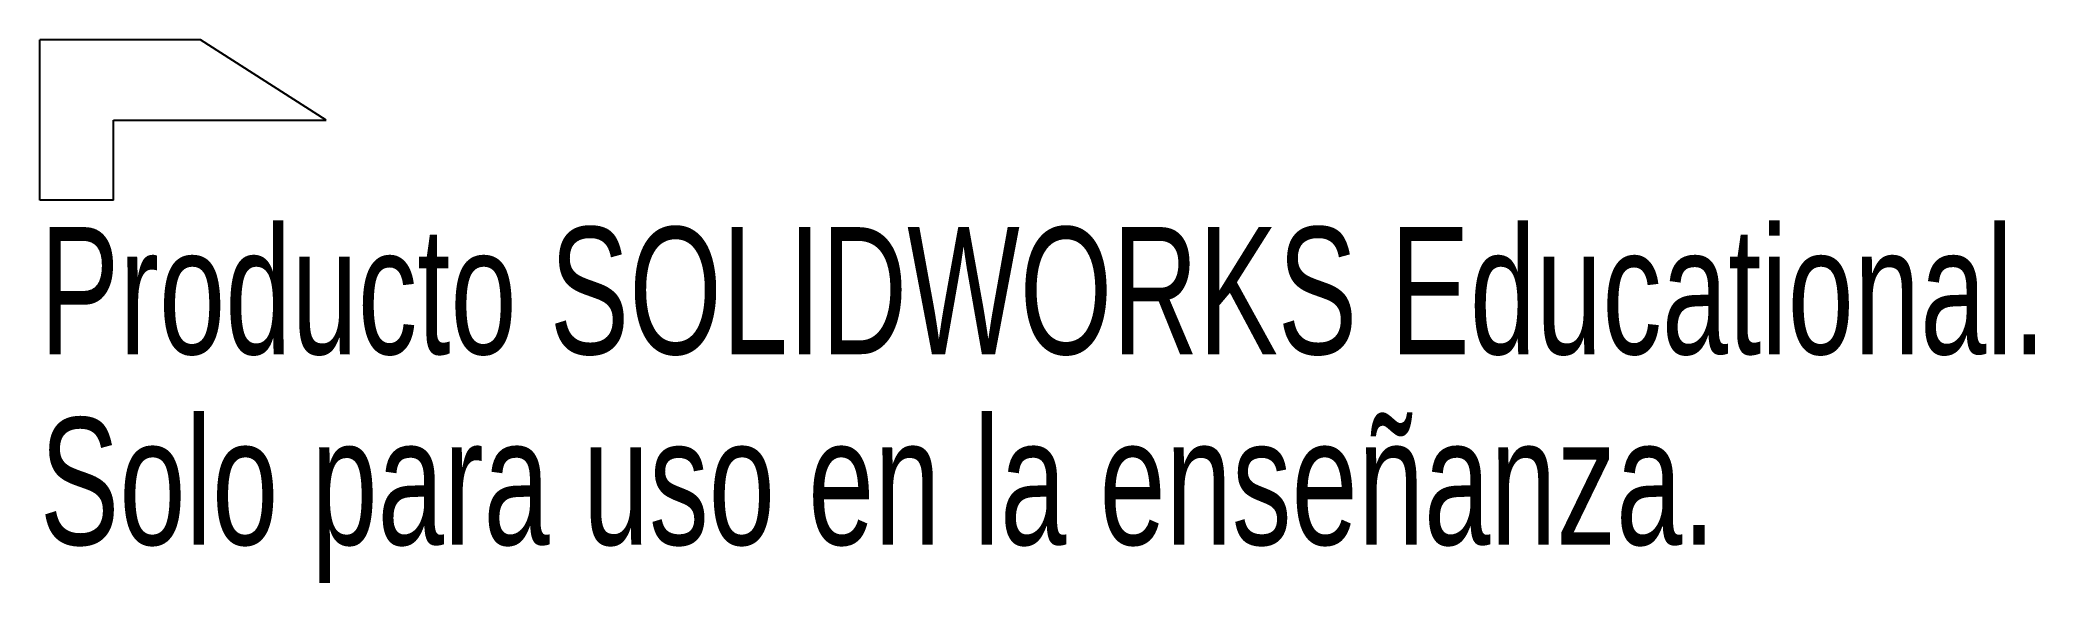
# Model space of a CAD drawing. Header units: millimetres. Extents: x -10.9 to 64.9, y -17.6 to 3.
import ezdxf

# ---------------------------------------------------------------- set-up
doc = ezdxf.new("R2010")
doc.units = ezdxf.units.MM
doc.styles.add('SLDTEXTSTYLE0', font='TXT', dxfattribs={"width": 0.7})

msp = doc.modelspace()

# ---------------------------------------------------------------- linework, layer by layer
at = {"color": 7, "linetype": 'Continuous', "lineweight": 25}
for p, q in [((-4.768, 3.05), (-10.868, 3.05)), ((-10.868, -3.05), (-10.868, 3.05)), ((0, 0), (-4.768, 3.05)), ((-8.068, -3.05), (-8.068, 0)), ((-8.068, 0), (0, 0)), ((-8.068, -3.05), (-10.868, -3.05))]:
    msp.add_line(p, q, dxfattribs=at)

# ---------------------------------------------------------------- texts
at = {"color": 7, "linetype": 'Continuous', "char_height": 4.83362, "attachment_point": 1, "style": 'SLDTEXTSTYLE0'}
for s, insert in [('Producto SOLIDWORKS Educational.', (-10.868, -4.07)), ('Solo para uso en la enseñanza.', (-10.868, -11.32))]:
    msp.add_mtext(s, dxfattribs=dict(at, insert=insert))

doc.saveas('drawing.dxf')
